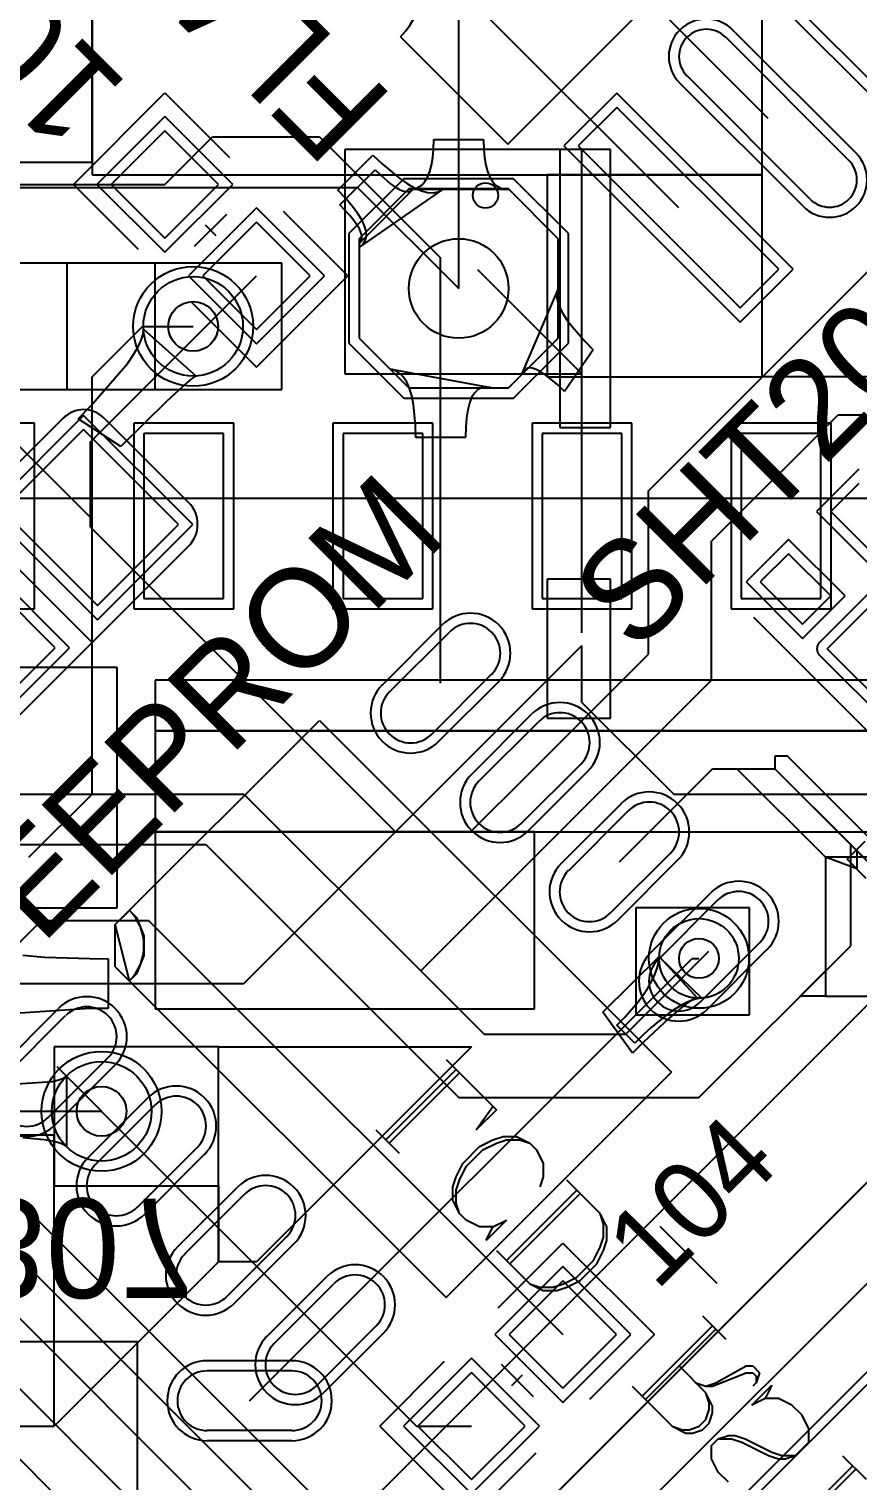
# Model space of a CAD drawing. Header units: millimetres. Extents: x 57.6 to 115.3, y 47.5 to 119.3.
# Drawn here: x 98.43 to 106.75, y 61.93 to 76.52 of the extents above; entities that cross this region are included whole.
import ezdxf

# ---------------------------------------------------------------- set-up
doc = ezdxf.new("R2010")
doc.units = ezdxf.units.MM
for name, color, linetype in [('BottomLayer', 5, 'Continuous'), ('BottomOverlay', 54, 'Continuous'), ('BottomSolder', 6, 'Continuous'), ('PadHoleLayer', 156, 'Continuous'), ('TopLayer', 1, 'Continuous'), ('TopOverlay', 2, 'Continuous'), ('TopSolder', 216, 'Continuous'), ('ViaHoleLayer', 16, 'Continuous')]:
    doc.layers.add(name, color=color, linetype=linetype)

msp = doc.modelspace()

# ---------------------------------------------------------------- linework, layer by layer
at = {"layer": 'BottomLayer'}
for p, q in [((99.06, 75.184), (99.06, 80.645)), ((105.791, 73.025), (105.791, 79.756)), ((99.06, 78.613), (99.06, 75.057)), ((105.791, 75.057), (105.791, 78.613)), ((102.743, 73.914), (102.743, 76.708)), ((101.6, 75.311), (101.6, 73.057)), ((103.981, 75.311), (101.6, 75.311)), ((102.483, 75.229), (102.491, 75.315)), ((102.491, 75.315), (102.493, 75.411)), ((102.493, 75.411), (102.993, 75.411)), ((102.993, 75.411), (102.995, 75.315)), ((102.995, 75.315), (103.003, 75.229)), ((103.759, 75.311), (103.759, 72.517)), ((104.267, 75.311), (103.759, 75.311)), ((103.981, 73.057), (103.981, 75.311)), ((104.267, 72.517), (104.267, 75.311)), ((98.044, 75.184), (99.06, 75.184)), ((102.453, 75.088), (102.471, 75.154)), ((102.471, 75.154), (102.483, 75.229)), ((103.003, 75.229), (103.015, 75.154)), ((103.015, 75.154), (103.033, 75.088)), ((99.06, 75.057), (105.791, 75.057)), ((101.55, 74.753), (101.904, 75.107)), ((101.904, 75.107), (101.96, 75.053)), ((101.96, 75.053), (102.059, 74.967)), ((102.372, 74.952), (102.404, 74.988)), ((102.404, 74.988), (102.431, 75.033)), ((102.431, 75.033), (102.453, 75.088)), ((103.033, 75.088), (103.055, 75.033)), ((103.055, 75.033), (103.082, 74.988)), ((103.082, 74.988), (103.114, 74.952)), ((103.632, 75.057), (103.632, 73.025)), ((105.791, 75.057), (103.632, 75.057)), ((105.791, 73.025), (105.791, 75.057)), ((96.52, 74.93), (101.727, 74.93)), ((101.727, 74.93), (102.743, 73.914)), ((102.243, 74.914), (101.743, 74.414)), ((102.283, 74.908), (101.749, 74.374)), ((102.059, 74.967), (102.103, 74.936)), ((102.103, 74.936), (102.143, 74.912)), ((102.143, 74.912), (102.179, 74.896)), ((102.179, 74.896), (102.211, 74.888)), ((102.211, 74.888), (102.239, 74.887)), ((102.239, 74.887), (102.263, 74.893)), ((103.243, 74.914), (102.243, 74.914)), ((102.245, 74.907), (102.292, 74.912)), ((103.241, 74.907), (102.245, 74.907)), ((102.263, 74.893), (102.283, 74.908)), ((102.292, 74.912), (102.334, 74.927)), ((102.334, 74.927), (102.372, 74.952)), ((103.114, 74.952), (103.152, 74.927)), ((103.152, 74.927), (103.194, 74.912)), ((103.194, 74.912), (103.241, 74.907)), ((103.743, 74.414), (103.243, 74.914)), ((101.651, 74.646), (101.55, 74.753)), ((101.69, 74.598), (101.651, 74.646)), ((101.721, 74.554), (101.69, 74.598)), ((101.745, 74.514), (101.721, 74.554)), ((101.743, 74.414), (101.743, 73.414)), ((101.761, 74.478), (101.745, 74.514)), ((101.769, 74.446), (101.761, 74.478)), ((101.764, 74.394), (101.77, 74.418)), ((101.77, 74.418), (101.769, 74.446)), ((103.743, 73.414), (103.743, 74.414)), ((101.749, 74.374), (101.764, 74.394)), ((99.695, 74.168), (96.647, 74.168)), ((98.806, 74.168), (98.806, 72.898)), ((100.965, 74.168), (98.806, 74.168)), ((99.695, 72.898), (99.695, 74.168)), ((100.965, 72.898), (100.965, 74.168)), ((102.933, 74.105), (103.981, 73.057)), ((103.379, 73.059), (103.737, 73.898)), ((103.737, 73.898), (103.727, 73.861)), ((103.727, 73.861), (103.728, 73.819)), ((103.728, 73.819), (103.738, 73.772)), ((103.738, 73.772), (103.759, 73.72)), ((103.759, 73.72), (103.789, 73.663)), ((99.06, 73.025), (99.568, 73.533)), ((99.568, 73.533), (100.076, 73.533)), ((103.789, 73.663), (103.83, 73.6)), ((103.83, 73.6), (103.881, 73.533)), ((103.881, 73.533), (104.012, 73.382)), ((101.743, 73.414), (102.243, 72.914)), ((103.243, 72.914), (103.743, 73.414)), ((104.093, 73.298), (103.804, 72.88)), ((104.012, 73.382), (104.093, 73.298)), ((103.42, 73.107), (103.397, 73.088)), ((103.448, 73.116), (103.42, 73.107)), ((103.482, 73.113), (103.448, 73.116)), ((103.522, 73.101), (103.482, 73.113)), ((103.567, 73.078), (103.522, 73.101)), ((99.06, 68.834), (99.06, 73.025)), ((101.6, 73.057), (103.981, 73.057)), ((103.397, 73.088), (103.379, 73.059)), ((103.618, 73.044), (103.567, 73.078)), ((103.737, 72.945), (103.618, 73.044)), ((103.632, 73.025), (105.791, 73.025)), ((103.804, 72.88), (103.737, 72.945)), ((103.981, 71.628), (103.981, 73.057)), ((107.442, 73.025), (105.791, 73.025)), ((96.647, 72.898), (99.695, 72.898)), ((98.806, 72.898), (100.965, 72.898)), ((102.243, 72.914), (103.243, 72.914)), ((103.759, 72.517), (104.267, 72.517)), ((100.381, 72.458), (99.581, 72.458)), ((99.581, 72.458), (99.581, 70.798)), ((100.381, 70.798), (100.381, 72.458)), ((102.381, 72.458), (101.581, 72.458)), ((101.581, 72.458), (101.581, 70.798)), ((102.381, 70.798), (102.381, 72.458)), ((104.381, 72.458), (103.581, 72.458)), ((103.581, 72.458), (103.581, 70.798)), ((104.381, 70.798), (104.381, 72.458)), ((106.381, 72.458), (105.581, 72.458)), ((105.581, 72.458), (105.581, 70.798)), ((106.381, 70.798), (106.381, 72.458)), ((103.981, 70.453), (103.981, 71.628)), ((103.632, 70.993), (103.632, 69.596)), ((104.267, 70.993), (103.632, 70.993)), ((104.267, 69.596), (104.267, 70.993)), ((99.581, 70.798), (100.381, 70.798)), ((101.581, 70.798), (102.381, 70.798)), ((103.581, 70.798), (104.381, 70.798)), ((105.581, 70.798), (106.381, 70.798)), ((100.584, 66.929), (103.981, 70.326)), ((103.981, 69.755), (103.981, 70.326)), ((99.314, 70.104), (95.504, 70.104)), ((99.314, 67.691), (99.314, 70.104)), ((99.695, 69.977), (99.695, 69.469)), ((108.839, 69.977), (99.695, 69.977)), ((103.981, 69.755), (104.902, 68.834)), ((103.632, 69.596), (104.267, 69.596)), ((99.695, 69.469), (99.695, 68.453)), ((108.839, 69.469), (99.695, 69.469)), ((99.695, 69.469), (108.839, 69.469)), ((98.425, 68.199), (99.06, 68.834)), ((104.902, 68.834), (109.093, 68.834)), ((99.695, 68.453), (108.839, 68.453)), ((99.695, 68.453), (99.695, 66.675)), ((103.505, 68.453), (99.695, 68.453)), ((103.505, 66.675), (103.505, 68.453)), ((95.504, 67.691), (99.314, 67.691)), ((104.521, 67.691), (104.521, 66.617)), ((105.664, 67.691), (104.521, 67.691)), ((105.664, 66.617), (105.664, 67.691)), ((101.6, 61.468), (107.569, 67.437)), ((98.366, 67.216), (98.582, 67.196)), ((98.582, 67.196), (99.037, 67.18)), ((99.037, 67.18), (99.223, 67.179)), ((99.223, 67.179), (99.223, 66.679)), ((100.642, 62.738), (105.087, 67.183)), ((104.191, 66.641), (104.756, 67.2)), ((104.756, 67.2), (105.14, 66.783)), ((105.087, 67.183), (105.156, 67.183)), ((97.79, 66.929), (100.584, 66.929)), ((108.839, 66.929), (103.505, 61.595)), ((99.037, 66.678), (98.284, 66.628)), ((99.223, 66.679), (99.037, 66.678)), ((99.695, 66.675), (103.505, 66.675)), ((104.99, 66.697), (104.86, 66.586)), ((105.041, 66.735), (104.99, 66.697)), ((105.084, 66.762), (105.041, 66.735)), ((105.117, 66.778), (105.084, 66.762)), ((105.14, 66.783), (105.117, 66.778)), ((104.488, 66.231), (104.191, 66.641)), ((104.521, 66.617), (105.664, 66.617)), ((104.86, 66.586), (104.595, 66.336)), ((98.679, 66.294), (98.679, 64.897)), ((100.33, 66.294), (98.679, 66.294)), ((100.33, 64.897), (100.33, 66.294)), ((100.33, 64.135), (100.33, 66.294)), ((100.33, 66.294), (102.87, 66.294)), ((102.87, 66.294), (100.711, 64.135)), ((104.595, 66.336), (104.488, 66.231)), ((103.505, 59.563), (110.109, 66.167)), ((97.91, 65.897), (98.662, 65.947)), ((98.662, 65.947), (98.726, 65.963)), ((98.726, 65.963), (98.773, 65.98)), ((98.773, 65.98), (98.803, 66)), ((98.803, 66), (98.803, 65.292)), ((96.774, 65.646), (99.156, 65.646)), ((98.679, 65.405), (96.393, 65.405)), ((98.58, 65.359), (98.364, 65.38)), ((98.662, 65.345), (98.58, 65.359)), ((98.679, 62.484), (98.679, 65.405)), ((98.726, 65.33), (98.662, 65.345)), ((98.773, 65.312), (98.726, 65.33)), ((98.803, 65.292), (98.773, 65.312)), ((98.679, 64.897), (100.33, 64.897)), ((98.679, 64.897), (100.33, 64.897)), ((98.679, 62.484), (98.679, 64.897)), ((100.33, 64.897), (100.33, 64.135)), ((100.33, 64.135), (98.679, 62.484)), ((100.711, 64.135), (100.33, 64.135)), ((101.067, 63.038), (100.217, 63.038)), ((96.393, 62.484), (98.679, 62.484)), ((101.067, 62.438), (100.217, 62.438))]:
    msp.add_line(p, q, dxfattribs=at)
for centre, radius in [((100.076, 73.533), 0.5), ((105.156, 67.183), 0.4), ((99.156, 65.646), 0.5)]:
    msp.add_circle(centre, radius, dxfattribs=at)
for centre, start, end in [((100.217, 62.738), 90, 270), ((101.067, 62.738), 270, 90)]:
    msp.add_arc(centre, 0.3, start, end, dxfattribs=at)
at = {"layer": 'BottomOverlay'}
for p, q in [((92.364, 71.806), (114.364, 71.806)), ((102.616, 66.167), (103.121, 65.662)), ((102.01, 65.359), (102.717, 66.066)), ((102.044, 65.325), (102.751, 66.032)), ((102.919, 65.46), (103.087, 65.696)), ((103.121, 65.662), (102.919, 65.46)), ((101.909, 65.46), (102.145, 65.224)), ((102.953, 65.292), (103.087, 65.359)), ((103.087, 65.359), (103.188, 65.393)), ((103.121, 65.325), (103.222, 65.359)), ((103.188, 65.393), (103.323, 65.393)), ((103.222, 65.359), (103.357, 65.359)), ((103.323, 65.393), (103.458, 65.325)), ((103.357, 65.359), (103.458, 65.325)), ((102.784, 65.123), (102.953, 65.292)), ((102.818, 65.09), (102.986, 65.258)), ((102.986, 65.258), (103.121, 65.325)), ((103.458, 65.325), (103.525, 65.258)), ((103.525, 65.258), (103.592, 65.123)), ((102.717, 64.989), (102.784, 65.123)), ((102.751, 64.955), (102.818, 65.09)), ((103.592, 65.123), (103.592, 64.989)), ((102.683, 64.888), (102.717, 64.989)), ((102.717, 64.854), (102.751, 64.955)), ((103.592, 64.989), (103.559, 64.888)), ((104.165, 64.618), (103.828, 64.955)), ((102.683, 64.753), (102.683, 64.888)), ((102.717, 64.719), (102.717, 64.854)), ((103.222, 64.147), (103.929, 64.854)), ((103.256, 64.113), (103.963, 64.82)), ((102.751, 64.618), (102.683, 64.753)), ((102.751, 64.618), (102.717, 64.719)), ((102.818, 64.551), (102.751, 64.618)), ((102.953, 64.484), (102.818, 64.551)), ((103.087, 64.484), (102.953, 64.484)), ((103.222, 64.551), (103.02, 64.349)), ((103.02, 64.349), (103.087, 64.484)), ((103.087, 64.484), (103.222, 64.551)), ((104.232, 64.484), (104.165, 64.618)), ((104.198, 64.517), (104.165, 64.618)), ((104.198, 64.383), (104.198, 64.517)), ((104.232, 64.349), (104.232, 64.484)), ((104.764, 64.491), (105.336, 63.918)), ((104.165, 64.282), (104.198, 64.383)), ((104.198, 64.248), (104.232, 64.349)), ((103.121, 64.248), (103.458, 63.911)), ((104.097, 64.147), (104.165, 64.282)), ((104.131, 64.113), (104.198, 64.248)), ((103.929, 63.979), (104.097, 64.147)), ((103.963, 63.945), (104.131, 64.113)), ((103.458, 63.911), (103.592, 63.844)), ((103.458, 63.911), (103.559, 63.878)), ((103.693, 63.878), (103.794, 63.911)), ((103.794, 63.911), (103.929, 63.979)), ((103.828, 63.878), (103.963, 63.945)), ((103.559, 63.878), (103.693, 63.878)), ((103.592, 63.844), (103.727, 63.844)), ((103.727, 63.844), (103.828, 63.878)), ((104.585, 62.784), (105.292, 63.491)), ((105.191, 63.592), (105.427, 63.356)), ((96.317, 63.333), (99.517, 63.333)), ((99.517, 58.333), (99.517, 63.333)), ((104.619, 62.75), (105.326, 63.457)), ((105.225, 62.817), (104.956, 63.087)), ((105.326, 62.918), (105.629, 63.087)), ((105.629, 63.087), (105.696, 63.087)), ((105.696, 63.087), (105.764, 63.019)), ((104.484, 62.885), (104.888, 62.481)), ((105.124, 62.918), (105.225, 62.885)), ((105.225, 62.885), (105.326, 62.918)), ((105.225, 62.885), (105.292, 62.885)), ((105.292, 62.885), (105.629, 63.019)), ((105.629, 63.019), (105.696, 63.019)), ((105.686, 62.693), (105.888, 62.895)), ((105.696, 63.019), (105.73, 62.986)), ((105.73, 62.918), (105.696, 62.885)), ((105.764, 63.019), (105.73, 62.918)), ((105.73, 62.986), (105.73, 62.918)), ((105.888, 62.895), (105.821, 62.76)), ((105.292, 62.683), (105.225, 62.817)), ((105.259, 62.716), (105.225, 62.817)), ((105.821, 62.76), (105.686, 62.693)), ((105.956, 62.76), (105.821, 62.76)), ((106.09, 62.693), (105.956, 62.76)), ((105.225, 62.548), (105.259, 62.649)), ((105.259, 62.649), (105.259, 62.716)), ((105.259, 62.514), (105.292, 62.615)), ((105.292, 62.615), (105.292, 62.683)), ((106.191, 62.592), (106.09, 62.693)), ((106.259, 62.457), (106.191, 62.592)), ((104.888, 62.481), (105.023, 62.413)), ((104.888, 62.481), (104.989, 62.447)), ((104.989, 62.447), (105.057, 62.447)), ((105.057, 62.447), (105.158, 62.481)), ((105.09, 62.413), (105.191, 62.447)), ((105.158, 62.481), (105.225, 62.548)), ((105.191, 62.447), (105.259, 62.514)), ((106.259, 62.323), (106.259, 62.457)), ((105.023, 62.413), (105.09, 62.413)), ((105.282, 62.289), (105.35, 62.356)), ((105.35, 62.356), (105.451, 62.39)), ((105.35, 62.356), (105.484, 62.356)), ((105.451, 62.39), (105.518, 62.39)), ((105.484, 62.356), (105.585, 62.323)), ((105.518, 62.39), (105.619, 62.356)), ((105.585, 62.323), (105.855, 62.188)), ((105.619, 62.356), (105.888, 62.222)), ((106.124, 62.188), (106.259, 62.323)), ((105.282, 62.154), (105.282, 62.289)), ((105.35, 62.02), (105.282, 62.154)), ((105.855, 62.188), (105.956, 62.154)), ((105.888, 62.222), (105.989, 62.188)), ((105.956, 62.154), (106.023, 62.154)), ((105.989, 62.188), (106.124, 62.188)), ((106.023, 62.154), (106.124, 62.188)), ((106.599, 62.184), (106.834, 61.949)), ((105.451, 61.919), (105.35, 62.02)), ((105.993, 61.377), (106.7, 62.083)), ((106.026, 61.343), (106.733, 62.05))]:
    msp.add_line(p, q, dxfattribs=at)
at = {"layer": 'BottomSolder'}
for p, q in [((102.192, 75.016), (101.641, 74.465)), ((103.294, 75.016), (102.192, 75.016)), ((103.845, 74.465), (103.294, 75.016)), ((101.641, 74.465), (101.641, 73.363)), ((103.845, 73.363), (103.845, 74.465)), ((101.641, 73.363), (102.192, 72.812)), ((103.294, 72.812), (103.845, 73.363)), ((102.192, 72.812), (103.294, 72.812)), ((98.483, 72.56), (97.479, 72.56)), ((98.483, 70.696), (98.483, 72.56)), ((100.483, 72.56), (99.479, 72.56)), ((99.479, 72.56), (99.479, 70.696)), ((100.483, 70.696), (100.483, 72.56)), ((102.483, 72.56), (101.479, 72.56)), ((101.479, 72.56), (101.479, 70.696)), ((102.483, 70.696), (102.483, 72.56)), ((104.483, 72.56), (103.479, 72.56)), ((103.479, 72.56), (103.479, 70.696)), ((104.483, 70.696), (104.483, 72.56)), ((106.483, 72.56), (105.479, 72.56)), ((105.479, 72.56), (105.479, 70.696)), ((106.483, 70.696), (106.483, 72.56)), ((97.479, 70.696), (98.483, 70.696)), ((99.479, 70.696), (100.483, 70.696)), ((101.479, 70.696), (102.483, 70.696)), ((103.479, 70.696), (104.483, 70.696)), ((105.479, 70.696), (106.483, 70.696)), ((101.067, 63.14), (100.217, 63.14)), ((101.067, 62.336), (100.217, 62.336))]:
    msp.add_line(p, q, dxfattribs=at)
for centre, radius in [((100.076, 73.533), 0.602), ((105.156, 67.183), 0.502), ((99.156, 65.646), 0.602)]:
    msp.add_circle(centre, radius, dxfattribs=at)
for centre, start, end in [((100.217, 62.738), 90, 270), ((101.067, 62.738), 270, 90)]:
    msp.add_arc(centre, 0.402, start, end, dxfattribs=at)
at = {"layer": 'PadHoleLayer'}
msp.add_circle((102.743, 73.914), 0.5, dxfattribs=at)
at = {"layer": 'TopLayer'}
for p, q in [((103.124, 78.35), (105.849, 75.625)), ((107.171, 75.71), (105.934, 76.947)), ((102.97, 76.708), (104.951, 74.727)), ((106.662, 75.201), (105.425, 76.438)), ((106.273, 74.812), (105.036, 76.049)), ((104.332, 75.734), (103.943, 75.346)), ((105.959, 74.108), (104.332, 75.734)), ((104.648, 71.882), (108.585, 75.819)), ((99.792, 75.499), (99.253, 74.96)), ((100.331, 74.96), (99.792, 75.499)), ((99.792, 74.96), (100.27, 75.438)), ((100.27, 75.438), (101.346, 75.438)), ((101.346, 75.438), (102.561, 74.223)), ((103.943, 75.346), (105.57, 73.719)), ((101.529, 74.902), (101.882, 75.255)), ((101.882, 75.255), (101.978, 75.164)), ((101.978, 75.164), (102.151, 75.018)), ((102.151, 75.018), (102.23, 74.964)), ((97.566, 74.96), (99.792, 74.96)), ((99.253, 74.96), (99.792, 74.421)), ((99.792, 74.421), (100.331, 74.96)), ((101.608, 74.819), (101.529, 74.902)), ((102.243, 74.914), (101.743, 74.414)), ((102.58, 74.908), (101.749, 74.331)), ((102.23, 74.964), (102.302, 74.923)), ((103.243, 74.914), (102.243, 74.914)), ((102.302, 74.923), (102.369, 74.894)), ((102.369, 74.894), (102.431, 74.879)), ((102.431, 74.879), (102.486, 74.876)), ((102.486, 74.876), (102.536, 74.885)), ((102.536, 74.885), (102.58, 74.908)), ((103.743, 74.414), (103.243, 74.914)), ((101.674, 74.742), (101.608, 74.819)), ((101.728, 74.671), (101.674, 74.742)), ((100.711, 74.58), (100.172, 74.041)), ((101.25, 74.041), (100.711, 74.58)), ((101.769, 74.605), (101.728, 74.671)), ((101.798, 74.545), (101.769, 74.605)), ((101.743, 74.414), (101.743, 73.414)), ((101.813, 74.491), (101.798, 74.545)), ((101.807, 74.399), (101.816, 74.442)), ((101.816, 74.442), (101.813, 74.491)), ((103.743, 73.414), (103.743, 74.414)), ((101.749, 74.331), (101.784, 74.362)), ((101.784, 74.362), (101.807, 74.399)), ((102.561, 69.949), (102.561, 74.223)), ((99.044, 72.374), (100.711, 74.041)), ((100.172, 74.041), (100.711, 73.502)), ((100.711, 73.502), (101.25, 74.041)), ((105.57, 73.719), (105.959, 74.108)), ((99.523, 73.326), (99.555, 73.394)), ((99.555, 73.394), (99.573, 73.454)), ((99.573, 73.454), (99.577, 73.504)), ((99.577, 73.504), (100.107, 73.034)), ((101.743, 73.414), (102.243, 72.914)), ((103.243, 72.914), (103.743, 73.414)), ((99.419, 73.164), (99.478, 73.25)), ((99.478, 73.25), (99.523, 73.326)), ((99.048, 72.734), (99.419, 73.164)), ((102.11, 73.088), (102.063, 73.103)), ((102.063, 73.103), (103.061, 72.92)), ((100.017, 72.969), (99.809, 72.778)), ((100.06, 73.005), (100.017, 72.969)), ((100.09, 73.026), (100.06, 73.005)), ((100.107, 73.034), (100.09, 73.026)), ((102.152, 73.061), (102.11, 73.088)), ((102.189, 73.022), (102.152, 73.061)), ((102.222, 72.972), (102.189, 73.022)), ((102.249, 72.909), (102.222, 72.972)), ((102.243, 72.914), (103.243, 72.914)), ((102.271, 72.834), (102.249, 72.909)), ((102.289, 72.748), (102.271, 72.834)), ((102.873, 72.817), (102.851, 72.761)), ((102.901, 72.862), (102.873, 72.817)), ((102.933, 72.894), (102.901, 72.862)), ((102.971, 72.915), (102.933, 72.894)), ((103.013, 72.924), (102.971, 72.915)), ((103.061, 72.92), (103.013, 72.924)), ((98.921, 72.604), (99.048, 72.734)), ((99.809, 72.778), (99.35, 72.326)), ((102.308, 72.539), (102.289, 72.748)), ((102.833, 72.693), (102.821, 72.613)), ((102.851, 72.761), (102.833, 72.693)), ((98.011, 72.644), (99.044, 71.612)), ((99.35, 72.326), (98.921, 72.604)), ((102.311, 72.417), (102.308, 72.539)), ((102.813, 72.521), (102.811, 72.417)), ((102.821, 72.613), (102.813, 72.521)), ((105.283, 71.374), (106.553, 72.644)), ((106.553, 72.644), (107.205, 72.644)), ((98.973, 72.496), (98.16, 71.682)), ((99.928, 71.541), (98.973, 72.496)), ((99.044, 71.612), (99.044, 72.374)), ((102.811, 72.417), (102.311, 72.417)), ((106.762, 71.956), (106.479, 71.673)), ((104.648, 70.24), (104.648, 71.882)), ((106.444, 70.294), (107.929, 71.779)), ((98.16, 71.682), (99.114, 70.728)), ((106.479, 71.673), (106.904, 71.248)), ((99.044, 71.517), (99.044, 71.612)), ((99.044, 71.517), (102.108, 68.453)), ((99.114, 70.728), (99.928, 71.541)), ((105.283, 69.977), (105.283, 71.374)), ((98.69, 70.304), (97.736, 71.258)), ((106.055, 71.248), (105.772, 70.966)), ((106.479, 70.824), (106.055, 71.248)), ((105.772, 70.966), (106.197, 70.541)), ((106.197, 70.541), (106.479, 70.824)), ((102.048, 69.861), (102.649, 70.462)), ((97.877, 69.49), (98.69, 70.304)), ((103.459, 69.051), (104.648, 70.24)), ((107.505, 69.233), (106.444, 70.294)), ((91.858, 70.039), (102.208, 59.69)), ((102.472, 69.436), (103.073, 70.037)), ((102.362, 67.056), (105.283, 69.977)), ((91.505, 69.686), (102.008, 59.182)), ((102.946, 68.962), (103.547, 69.564)), ((91.151, 69.332), (101.936, 58.547)), ((106.045, 69.215), (105.918, 69.215)), ((105.918, 69.215), (105.918, 69.088)), ((107.061, 68.199), (106.045, 69.215)), ((102.861, 68.453), (103.459, 69.051)), ((103.37, 68.538), (103.972, 69.139)), ((104.357, 68.153), (105.292, 69.088)), ((105.292, 69.088), (105.918, 69.088)), ((106.426, 68.199), (105.537, 69.088)), ((105.537, 69.088), (105.918, 69.088)), ((105.918, 69.088), (106.68, 68.326)), ((105.918, 69.088), (106.74, 68.266)), ((105.918, 69.088), (106.98, 68.026)), ((96.599, 68.834), (100.584, 68.834)), ((100.584, 68.834), (102.362, 67.056)), ((103.251, 60.325), (111.76, 68.834)), ((103.844, 68.064), (104.445, 68.666)), ((102.108, 68.453), (102.861, 68.453)), ((96.367, 68.326), (100.203, 68.326)), ((100.203, 68.326), (102.743, 65.786)), ((106.645, 68.181), (106.825, 68.361)), ((106.68, 67.31), (106.68, 68.326)), ((106.68, 68.326), (107.569, 67.437)), ((104.268, 67.64), (104.87, 68.241)), ((106.426, 68.199), (106.426, 66.802)), ((108.204, 68.199), (106.426, 68.199)), ((106.74, 68.082), (106.426, 68.199)), ((106.834, 67.984), (106.645, 68.181)), ((106.74, 68.266), (106.74, 68.082)), ((104.742, 67.166), (105.343, 67.767)), ((97.853, 66.865), (98.552, 67.564)), ((98.552, 67.564), (99.628, 67.564)), ((99.628, 67.564), (103.789, 63.403)), ((105.156, 65.786), (106.68, 67.31)), ((105.167, 66.742), (105.768, 67.343)), ((104.421, 66.421), (105.255, 67.255)), ((104.736, 67.084), (104.75, 67.143)), ((104.75, 67.143), (104.756, 67.199)), ((104.756, 67.199), (105.186, 66.784)), ((102.362, 67.056), (102.997, 66.421)), ((104.683, 66.957), (104.714, 67.022)), ((104.714, 67.022), (104.736, 67.084)), ((106.172, 66.802), (106.426, 67.056)), ((106.426, 67.056), (106.426, 66.802)), ((104.544, 66.747), (104.598, 66.82)), ((104.598, 66.82), (104.645, 66.89)), ((104.645, 66.89), (104.683, 66.957)), ((103.505, 59.69), (110.617, 66.802)), ((104.41, 66.592), (104.544, 66.747)), ((104.963, 66.703), (104.897, 66.662)), ((105.024, 66.736), (104.963, 66.703)), ((105.082, 66.76), (105.024, 66.736)), ((105.136, 66.776), (105.082, 66.76)), ((105.186, 66.784), (105.136, 66.776)), ((106.426, 66.802), (106.172, 66.802)), ((106.426, 66.802), (108.204, 66.802)), ((96.412, 66.656), (101.981, 61.087)), ((98.194, 66.007), (98.795, 66.608)), ((104.331, 66.511), (104.41, 66.592)), ((104.828, 66.612), (104.677, 66.488)), ((104.897, 66.662), (104.828, 66.612)), ((96.012, 66.49), (102.177, 60.325)), ((102.997, 66.421), (104.421, 66.421)), ((104.511, 66.331), (104.331, 66.511)), ((104.596, 66.414), (104.511, 66.331)), ((104.677, 66.488), (104.596, 66.414)), ((98.619, 65.583), (99.22, 66.184)), ((98.707, 66.095), (99.605, 65.197)), ((99.092, 65.109), (99.694, 65.71)), ((102.743, 65.786), (105.156, 65.786)), ((99.517, 64.684), (100.118, 65.286)), ((99.605, 65.197), (100.503, 64.299)), ((99.99, 64.211), (100.592, 64.812)), ((100.415, 63.786), (101.016, 64.388)), ((100.503, 64.299), (101.401, 63.401)), ((100.889, 63.313), (101.49, 63.914)), ((103.789, 63.942), (103.25, 63.403)), ((104.328, 63.403), (103.789, 63.942)), ((101.313, 62.888), (101.914, 63.489)), ((101.401, 63.401), (102.318, 62.484)), ((103.25, 63.403), (103.789, 62.864)), ((103.789, 62.864), (104.328, 63.403)), ((102.87, 63.023), (102.331, 62.484)), ((103.409, 62.484), (102.87, 63.023)), ((102.318, 62.484), (102.87, 62.484)), ((102.331, 62.484), (102.87, 61.945)), ((102.87, 61.945), (103.409, 62.484))]:
    msp.add_line(p, q, dxfattribs=at)
for centre, radius in [((100.076, 73.533), 0.5), ((105.156, 67.183), 0.4), ((99.156, 65.646), 0.5)]:
    msp.add_circle(centre, radius, dxfattribs=at)
for centre, radius, start, end in [((105.23, 76.244), 0.275, 45, 225), ((106.468, 75.006), 0.275, 225, 45), ((102.861, 70.249), 0.3, 315, 135), ((102.26, 69.648), 0.3, 135, 315), ((103.759, 69.351), 0.3, 315, 135), ((103.158, 68.75), 0.3, 135, 315), ((104.657, 68.453), 0.3, 315, 135), ((104.056, 67.852), 0.3, 135, 315), ((105.555, 67.555), 0.3, 315, 135), ((104.954, 66.954), 0.3, 135, 315), ((99.008, 66.396), 0.3, 315, 135), ((98.407, 65.795), 0.3, 135, 315), ((99.906, 65.498), 0.3, 315, 135), ((99.305, 64.897), 0.3, 135, 315), ((100.804, 64.6), 0.3, 315, 135), ((100.203, 63.999), 0.3, 135, 315), ((101.702, 63.702), 0.3, 315, 135), ((101.101, 63.101), 0.3, 135, 315)]:
    msp.add_arc(centre, radius, start, end, dxfattribs=at)
at = {"layer": 'TopOverlay'}
for p, q in [((103.236, 75.365), (107.007, 79.136)), ((102.158, 76.442), (103.236, 75.365)), ((98.873, 74.96), (99.792, 75.879)), ((99.792, 75.879), (100.442, 75.23)), ((98.873, 74.96), (99.522, 74.31)), ((100.09, 74.339), (100.413, 74.662)), ((100.197, 74.555), (100.251, 74.501)), ((100.98, 74.691), (101.63, 74.041)), ((100.251, 74.501), (100.305, 74.447)), ((100.711, 73.122), (101.63, 74.041)), ((100.061, 73.772), (100.711, 73.122)), ((96.756, 70.597), (98.8, 72.641)), ((99.182, 72.612), (100.03, 71.764)), ((97.789, 71.629), (99.061, 70.357)), ((98.043, 69.338), (100.044, 71.339)), ((105.702, 70.612), (107.823, 68.491)), ((99.294, 67.524), (101.345, 69.574)), ((101.345, 69.574), (104.88, 66.039)), ((95.117, 53.204), (109.683, 67.77)), ((99.294, 67.524), (99.435, 67.665)), ((99.435, 67.665), (99.506, 67.595)), ((99.506, 67.595), (99.582, 67.411)), ((99.294, 67.099), (99.294, 67.524)), ((99.435, 66.958), (99.294, 67.524)), ((99.582, 67.411), (99.582, 67.212)), ((99.582, 67.212), (99.506, 67.028)), ((99.294, 67.099), (102.617, 63.776)), ((99.506, 67.028), (99.435, 66.958)), ((99.435, 66.958), (99.435, 66.958)), ((99.435, 66.958), (99.435, 66.958)), ((102.617, 63.776), (104.88, 66.039)), ((103.139, 63.673), (103.789, 64.322)), ((103.789, 64.322), (104.708, 63.403)), ((104.059, 62.753), (104.708, 63.403)), ((101.951, 62.484), (102.601, 63.134)), ((103.168, 63.105), (103.491, 62.782)), ((103.276, 62.89), (103.33, 62.944)), ((103.33, 62.944), (103.384, 62.997)), ((101.951, 62.484), (102.87, 61.565)), ((102.87, 61.565), (103.52, 62.215))]:
    msp.add_line(p, q, dxfattribs=at)
msp.add_circle((103.012, 74.849), 0.127, dxfattribs=at)
for centre, radius, start, end in [((101.619, 76.981), 0.762, 315, 135), ((98.977, 72.407), 0.29, 45, 135), ((99.811, 71.545), 0.31, 315, 45), ((99.082, 67.311), 0.5, 315, 45)]:
    msp.add_arc(centre, radius, start, end, dxfattribs=at)
at = {"layer": 'TopSolder'}
for p, q in [((107.1, 75.638), (105.862, 76.875)), ((106.734, 75.273), (105.497, 76.51)), ((104.332, 75.878), (103.8, 75.346)), ((106.102, 74.108), (104.332, 75.878)), ((106.202, 74.74), (104.964, 75.977)), ((99.792, 75.643), (99.109, 74.96)), ((100.474, 74.96), (99.792, 75.643)), ((103.8, 75.346), (105.57, 73.576)), ((102.192, 75.016), (101.641, 74.465)), ((103.294, 75.016), (102.192, 75.016)), ((103.845, 74.465), (103.294, 75.016)), ((99.109, 74.96), (99.792, 74.278)), ((99.792, 74.278), (100.474, 74.96)), ((100.711, 74.724), (100.028, 74.041)), ((101.394, 74.041), (100.711, 74.724)), ((101.641, 74.465), (101.641, 73.363)), ((103.845, 73.363), (103.845, 74.465)), ((100.028, 74.041), (100.711, 73.358)), ((100.711, 73.358), (101.394, 74.041)), ((105.57, 73.576), (106.102, 74.108)), ((101.641, 73.363), (102.192, 72.812)), ((103.294, 72.812), (103.845, 73.363)), ((102.192, 72.812), (103.294, 72.812)), ((98.973, 72.639), (98.016, 71.682)), ((100.071, 71.541), (98.973, 72.639)), ((106.762, 72.099), (106.336, 71.673)), ((106.373, 70.365), (107.858, 71.849)), ((98.016, 71.682), (99.114, 70.584)), ((106.336, 71.673), (106.904, 71.105)), ((99.114, 70.584), (100.071, 71.541)), ((98.834, 70.304), (97.736, 71.402)), ((106.055, 71.392), (105.629, 70.966)), ((106.623, 70.824), (106.055, 71.392)), ((105.629, 70.966), (106.197, 70.398)), ((106.197, 70.398), (106.623, 70.824)), ((101.976, 69.932), (102.577, 70.533)), ((106.346, 70.315), (106.348, 70.32)), ((106.348, 70.32), (106.349, 70.325)), ((106.349, 70.325), (106.351, 70.33)), ((106.351, 70.33), (106.353, 70.334)), ((106.353, 70.334), (106.355, 70.339)), ((106.355, 70.339), (106.358, 70.344)), ((106.358, 70.344), (106.36, 70.348)), ((106.36, 70.348), (106.363, 70.353)), ((106.363, 70.353), (106.366, 70.357)), ((106.366, 70.357), (106.37, 70.361)), ((106.37, 70.361), (106.373, 70.365)), ((97.877, 69.347), (98.834, 70.304)), ((106.344, 70.299), (106.345, 70.304)), ((106.344, 70.294), (106.344, 70.299)), ((106.344, 70.289), (106.344, 70.294)), ((106.345, 70.283), (106.344, 70.289)), ((106.345, 70.309), (106.346, 70.315)), ((106.345, 70.304), (106.345, 70.309)), ((106.345, 70.278), (106.345, 70.283)), ((106.346, 70.273), (106.345, 70.278)), ((106.348, 70.268), (106.346, 70.273)), ((106.349, 70.263), (106.348, 70.268)), ((106.351, 70.258), (106.349, 70.263)), ((106.353, 70.253), (106.351, 70.258)), ((106.355, 70.248), (106.353, 70.253)), ((106.358, 70.244), (106.355, 70.248)), ((106.36, 70.239), (106.358, 70.244)), ((106.363, 70.235), (106.36, 70.239)), ((106.366, 70.231), (106.363, 70.235)), ((106.37, 70.227), (106.366, 70.231)), ((106.373, 70.223), (106.37, 70.227)), ((107.434, 69.162), (106.373, 70.223)), ((102.544, 69.364), (103.145, 69.965)), ((102.874, 69.034), (103.475, 69.635)), ((103.442, 68.466), (104.043, 69.067)), ((103.772, 68.136), (104.373, 68.737)), ((104.34, 67.568), (104.941, 68.169)), ((104.67, 67.238), (105.271, 67.839)), ((105.238, 66.67), (105.839, 67.271)), ((98.123, 66.079), (98.724, 66.68)), ((98.691, 65.511), (99.292, 66.112)), ((99.021, 65.181), (99.622, 65.782)), ((99.589, 64.613), (100.19, 65.214)), ((99.919, 64.283), (100.52, 64.884)), ((100.487, 63.715), (101.088, 64.316)), ((103.789, 64.086), (103.107, 63.403)), ((104.472, 63.403), (103.789, 64.086)), ((100.817, 63.385), (101.418, 63.986)), ((101.385, 62.817), (101.986, 63.418)), ((103.107, 63.403), (103.789, 62.721)), ((103.789, 62.721), (104.472, 63.403)), ((102.87, 63.167), (102.187, 62.484)), ((103.553, 62.484), (102.87, 63.167)), ((102.187, 62.484), (102.87, 61.801)), ((102.87, 61.801), (103.553, 62.484))]:
    msp.add_line(p, q, dxfattribs=at)
for centre, radius in [((100.076, 73.533), 0.602), ((105.156, 67.183), 0.502), ((99.156, 65.646), 0.602)]:
    msp.add_circle(centre, radius, dxfattribs=at)
for centre, radius, start, end in [((105.23, 76.244), 0.377, 45, 225), ((106.468, 75.006), 0.377, 225, 45), ((102.861, 70.249), 0.402, 315, 135), ((102.26, 69.648), 0.402, 135, 315), ((103.759, 69.351), 0.402, 315, 135), ((103.158, 68.75), 0.402, 135, 315), ((104.657, 68.453), 0.402, 315, 135), ((104.056, 67.852), 0.402, 135, 315), ((105.555, 67.555), 0.402, 315, 135), ((104.954, 66.954), 0.402, 135, 315), ((99.008, 66.396), 0.402, 315, 135), ((98.407, 65.795), 0.402, 135, 315), ((99.906, 65.498), 0.402, 315, 135), ((99.305, 64.897), 0.402, 135, 315), ((100.804, 64.6), 0.402, 315, 135), ((100.203, 63.999), 0.402, 135, 315), ((101.702, 63.702), 0.402, 315, 135), ((101.101, 63.101), 0.402, 135, 315)]:
    msp.add_arc(centre, radius, start, end, dxfattribs=at)
at = {"layer": 'ViaHoleLayer'}
for centre, radius in [((100.076, 73.533), 0.25), ((105.156, 67.183), 0.2), ((99.156, 65.646), 0.25)]:
    msp.add_circle(centre, radius, dxfattribs=at)

# ---------------------------------------------------------------- texts
at = {"layer": 'BottomOverlay', "text_generation_flag": 2}
msp.add_text('DS1307', height=1, rotation=180, dxfattribs=at).set_placement((95.25, 64.77))
at = {"layer": 'TopOverlay'}
for s, height, rotation, p in [('FLASH', 1, 135, (102.108, 75.819)), ('104', 1, 135, (99.441, 75.946)), ('SHT20', 1, 45, (104.521, 70.231)), ('EEPROM', 1, 45, (98.552, 67.31)), ('104', 0.8, 45, (104.727, 63.833))]:
    msp.add_text(s, height=height, rotation=rotation, dxfattribs=at).set_placement(p)

doc.saveas('drawing.dxf')
